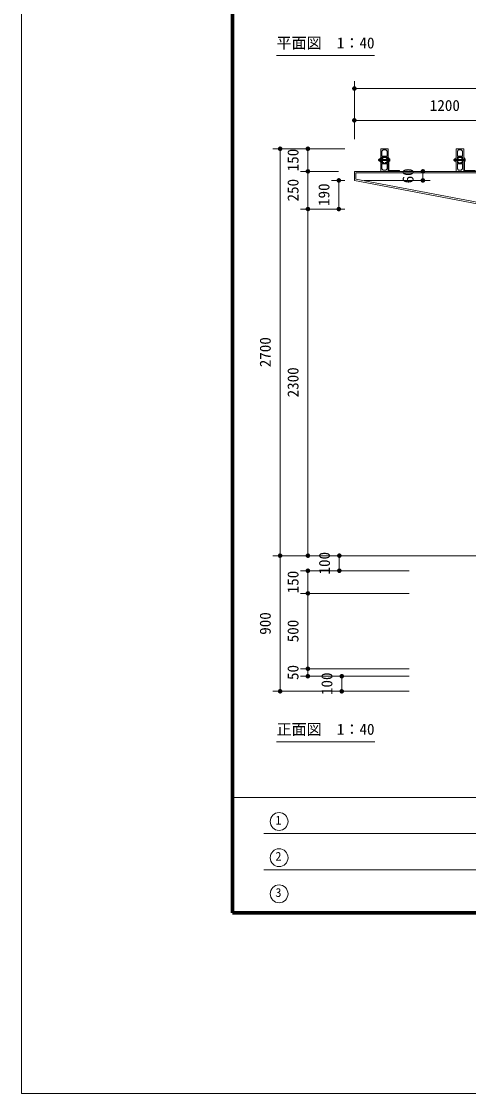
# Model space of a CAD drawing. Units: millimetres at full size, sheet at 1:40, with parts at other scales. Extents: x -800 to 17600, y -600 to 12480.
# Drawn here: x -800 to 2164, y -600 to 6513 of the extents above; entities that cross this region are included whole.
import ezdxf
from ezdxf.enums import TextEntityAlignment as Align

# ---------------------------------------------------------------- set-up
doc = ezdxf.new("R2010")
doc.units = ezdxf.units.MM
doc.header["$LTSCALE"] = 40
for name, color, linetype, lineweight in [('D-STR', 1, 'Continuous', 13), ('D-STR-DIM', 7, 'Continuous', 13), ('D-STR-TXT', 7, 'Continuous', 13), ('D-TTL', 7, 'Continuous', 70), ('D-TTL-FRAM', 7, 'Continuous', 13), ('D-TTL-TXT', 7, 'Continuous', 13), ('V-nasSTD', 5, 'Continuous', 13)]:
    doc.layers.add(name, color=color, linetype=linetype, lineweight=lineweight)
doc.styles.add('ＭＳ ゴシック', font='')
doc.styles.get('ＭＳ ゴシック').set_extended_font_data('MS Gothic')

# ---------------------------------------------------------------- blocks, each defined once
blk = doc.blocks.new('filled_dot')
at = {"color": 0, "linetype": 'Continuous', "lineweight": -2, "const_width": 1.25}
blk.add_lwpolyline([(-0.625, 0, 1), (0.625, 0, 1)], format="xyb", close=True, dxfattribs=at)

msp = doc.modelspace()

# ---------------------------------------------------------------- linework, layer by layer
at = {"layer": 'D-STR'}
for p, q in [((1566.4, 5596.8), (1588.4, 5596.8)), ((1566.4, 5590.96), (1588.4, 5590.96)), ((1567.48, 5597.88), (1567.48, 5589.88)), ((1577.32, 5597.63), (1571.68, 5597.63)), ((1571.68, 5590.13), (1577.32, 5590.13)), ((1577.9, 5601.88), (1579.9, 5601.88)), ((1577.9, 5585.88), (1577.9, 5601.88)), ((1579.9, 5585.88), (1577.9, 5585.88)), ((1579.9, 5601.88), (1579.9, 5585.88)), ((1588.4, 5597.88), (1588.4, 5589.88)), ((1588.4, 5596.8), (1592.15, 5597.88)), ((1588.4, 5590.96), (1592.15, 5589.88)), ((1599.25, 5611.3), (1592.45, 5604.5)), ((1592.45, 5604.5), (1592.45, 5576.45)), ((1592.45, 5576.45), (1602.45, 5576.45)), ((1614.55, 5611.3), (1599.25, 5611.3)), ((1611.35, 5576.45), (1621.35, 5576.45)), ((1621.35, 5604.5), (1614.55, 5611.3)), ((1621.35, 5576.45), (1621.35, 5604.5)), ((1641.21, 5597.63), (1636.4, 5597.63)), ((1636.4, 5590.13), (1641.21, 5590.13)), ((2066.4, 5596.8), (2088.4, 5596.8)), ((2066.4, 5590.96), (2088.4, 5590.96)), ((2067.48, 5597.88), (2067.48, 5589.88)), ((2077.32, 5597.63), (2071.68, 5597.63)), ((2071.68, 5590.13), (2077.32, 5590.13)), ((2088.4, 5597.88), (2088.4, 5589.88)), ((2088.4, 5596.8), (2092.15, 5597.88)), ((2088.4, 5590.96), (2092.15, 5589.88)), ((2099.25, 5611.3), (2092.45, 5604.5)), ((2092.45, 5604.5), (2092.45, 5576.45)), ((2092.45, 5576.45), (2102.45, 5576.45)), ((2114.55, 5611.3), (2099.25, 5611.3)), ((2111.35, 5576.45), (2121.35, 5576.45)), ((2121.35, 5604.5), (2114.55, 5611.3)), ((2121.35, 5576.45), (2121.35, 5604.5)), ((2141.21, 5597.63), (2136.4, 5597.63)), ((2136.4, 5590.13), (2141.21, 5590.13)), ((8106.9, 2968.88), (1106.9, 2968.88))]:
    msp.add_line(p, q, dxfattribs=at)
for points in [[(1581.9, 5518.88), (1581.9, 5668.88), (1631.9, 5668.88), (1631.9, 5518.88)], [(1597.9, 5660.88), (1589.9, 5652.88), (1589.9, 5619.88), (1623.9, 5619.88), (1623.9, 5652.88), (1615.9, 5660.88)], [(2081.9, 5518.88), (2081.9, 5668.88), (2131.9, 5668.88), (2131.9, 5518.88)], [(2097.9, 5660.88), (2089.9, 5652.88), (2089.9, 5619.88), (2123.9, 5619.88), (2123.9, 5652.88), (2115.9, 5660.88)], [(1571.68, 5586.37), (1571.1, 5587.38), (1571.1, 5600.38), (1571.68, 5601.38), (1577.32, 5601.38), (1577.9, 5600.38), (1577.9, 5587.38), (1577.32, 5586.37)], [(1579.9, 5608.88), (1581.9, 5608.88), (1581.9, 5578.88), (1579.9, 5578.88)], [(1589.9, 5573.88), (1589.9, 5613.88), (1623.9, 5613.88), (1623.9, 5573.88)], [(1597.9, 5526.88), (1589.9, 5534.88), (1589.9, 5567.88), (1623.9, 5567.88), (1623.9, 5534.88), (1615.9, 5526.88)], [(1636.4, 5608.88), (1631.9, 5608.88), (1631.9, 5518.88), (1706.9, 5518.88), (1706.9, 5523.38), (1636.4, 5523.38)], [(1636.4, 5601.38), (1641.21, 5601.38), (1641.79, 5600.38), (1641.79, 5587.38), (1641.21, 5586.37), (1636.4, 5586.37)], [(2071.68, 5586.37), (2071.1, 5587.38), (2071.1, 5600.38), (2071.68, 5601.38), (2077.32, 5601.38), (2077.9, 5600.38), (2077.9, 5587.38), (2077.32, 5586.37)], [(2077.9, 5601.88), (2079.9, 5601.88), (2079.9, 5585.88), (2077.9, 5585.88)], [(2079.9, 5608.88), (2081.9, 5608.88), (2081.9, 5578.88), (2079.9, 5578.88)], [(2089.9, 5573.88), (2089.9, 5613.88), (2123.9, 5613.88), (2123.9, 5573.88)], [(2097.9, 5526.88), (2089.9, 5534.88), (2089.9, 5567.88), (2123.9, 5567.88), (2123.9, 5534.88), (2115.9, 5526.88)], [(2136.4, 5608.88), (2131.9, 5608.88), (2131.9, 5518.88), (2206.9, 5518.88), (2206.9, 5523.38), (2136.4, 5523.38)], [(2136.4, 5601.38), (2141.21, 5601.38), (2141.79, 5600.38), (2141.79, 5587.38), (2141.21, 5586.37), (2136.4, 5586.37)], [(1406.9, 5518.88), (1406.9, 5458.88), (2406.9, 5268.88), (6806.9, 5268.88), (7806.9, 5458.88), (7806.9, 5518.88)], [(1415.9, 5509.88), (1415.9, 5466.33), (2407.74, 5277.88), (6806.05, 5277.88), (7797.9, 5466.33), (7797.9, 5509.88)]]:
    msp.add_lwpolyline(points, close=True, dxfattribs=at)
for points in [[(1636.4, 5597.88), (1567.48, 5597.88), (1566.4, 5596.8), (1566.4, 5590.96), (1567.48, 5589.88), (1636.4, 5589.88)], [(2136.4, 5597.88), (2067.48, 5597.88), (2066.4, 5596.8), (2066.4, 5590.96), (2067.48, 5589.88), (2136.4, 5589.88)]]:
    msp.add_lwpolyline(points, dxfattribs=at)
for points in [[(1571.68, 5586.37), (1571.64, 5586.53), (1571.53, 5587), (1571.5, 5587.16), (1571.46, 5587.32), (1571.36, 5587.79), (1571.33, 5587.95), (1571.3, 5588.11), (1571.21, 5588.59), (1571.19, 5588.75), (1571.16, 5588.9), (1571.1, 5589.38), (1571.08, 5589.54), (1571.06, 5589.77), (1571.03, 5590.44), (1571.02, 5590.67), (1571.01, 5590.89), (1571.01, 5591.57), (1571.02, 5591.8), (1571.02, 5592.03), (1571.03, 5592.71), (1571.04, 5592.93), (1571.04, 5593.16), (1571.04, 5593.84), (1571.04, 5594.07), (1571.03, 5594.34), (1571, 5595.16), (1570.98, 5595.43), (1570.96, 5595.7), (1570.89, 5596.52), (1570.86, 5596.79), (1570.83, 5597.06), (1570.73, 5597.88), (1570.7, 5598.15), (1570.67, 5598.42), (1570.56, 5599.24), (1570.52, 5599.51)], [(1577.32, 5586.37), (1577.35, 5586.53), (1577.46, 5587), (1577.5, 5587.16), (1577.53, 5587.32), (1577.63, 5587.79), (1577.66, 5587.95), (1577.69, 5588.11), (1577.78, 5588.59), (1577.81, 5588.75), (1577.83, 5588.9), (1577.89, 5589.38), (1577.91, 5589.54), (1577.93, 5589.77), (1577.97, 5590.44), (1577.97, 5590.67), (1577.98, 5590.89), (1577.98, 5591.57), (1577.98, 5591.8), (1577.98, 5592.03), (1577.96, 5592.71), (1577.96, 5592.93), (1577.95, 5593.16), (1577.95, 5593.84), (1577.95, 5594.07), (1577.96, 5594.34), (1577.99, 5595.16), (1578.01, 5595.43), (1578.03, 5595.7), (1578.1, 5596.52), (1578.13, 5596.79), (1578.16, 5597.06), (1578.26, 5597.88), (1578.29, 5598.15), (1578.33, 5598.42), (1578.44, 5599.24), (1578.47, 5599.51)], [(1641.21, 5601.38), (1641.24, 5601.23), (1641.35, 5600.75), (1641.39, 5600.59), (1641.42, 5600.44), (1641.52, 5599.96), (1641.55, 5599.8), (1641.58, 5599.65), (1641.67, 5599.17), (1641.7, 5599.01), (1641.72, 5598.85), (1641.78, 5598.37), (1641.8, 5598.21), (1641.82, 5597.99), (1641.86, 5597.32), (1641.86, 5597.09), (1641.87, 5596.86), (1641.87, 5596.18), (1641.87, 5595.96), (1641.87, 5595.73), (1641.85, 5595.05), (1641.85, 5594.82), (1641.84, 5594.6), (1641.84, 5593.92), (1641.84, 5593.69), (1641.85, 5593.42), (1641.88, 5592.6), (1641.9, 5592.33), (1641.92, 5592.05), (1641.99, 5591.24), (1642.02, 5590.96), (1642.05, 5590.69), (1642.15, 5589.88), (1642.18, 5589.61), (1642.22, 5589.33), (1642.33, 5588.52), (1642.36, 5588.25)], [(2071.68, 5586.37), (2071.64, 5586.53), (2071.53, 5587), (2071.5, 5587.16), (2071.46, 5587.32), (2071.36, 5587.79), (2071.33, 5587.95), (2071.3, 5588.11), (2071.21, 5588.59), (2071.19, 5588.75), (2071.16, 5588.9), (2071.1, 5589.38), (2071.08, 5589.54), (2071.06, 5589.77), (2071.03, 5590.44), (2071.02, 5590.67), (2071.01, 5590.89), (2071.01, 5591.57), (2071.02, 5591.8), (2071.02, 5592.03), (2071.03, 5592.71), (2071.04, 5592.93), (2071.04, 5593.16), (2071.04, 5593.84), (2071.04, 5594.07), (2071.03, 5594.34), (2071, 5595.16), (2070.98, 5595.43), (2070.96, 5595.7), (2070.89, 5596.52), (2070.86, 5596.79), (2070.83, 5597.06), (2070.73, 5597.88), (2070.7, 5598.15), (2070.67, 5598.42), (2070.56, 5599.24), (2070.52, 5599.51)], [(2077.32, 5586.37), (2077.35, 5586.53), (2077.46, 5587), (2077.5, 5587.16), (2077.53, 5587.32), (2077.63, 5587.79), (2077.66, 5587.95), (2077.69, 5588.11), (2077.78, 5588.59), (2077.81, 5588.75), (2077.83, 5588.9), (2077.89, 5589.38), (2077.91, 5589.54), (2077.93, 5589.77), (2077.97, 5590.44), (2077.97, 5590.67), (2077.98, 5590.89), (2077.98, 5591.57), (2077.98, 5591.8), (2077.98, 5592.03), (2077.96, 5592.71), (2077.96, 5592.93), (2077.95, 5593.16), (2077.95, 5593.84), (2077.95, 5594.07), (2077.96, 5594.34), (2077.99, 5595.16), (2078.01, 5595.43), (2078.03, 5595.7), (2078.1, 5596.52), (2078.13, 5596.79), (2078.16, 5597.06), (2078.26, 5597.88), (2078.29, 5598.15), (2078.33, 5598.42), (2078.44, 5599.24), (2078.47, 5599.51)], [(2141.21, 5601.38), (2141.24, 5601.23), (2141.35, 5600.75), (2141.39, 5600.59), (2141.42, 5600.44), (2141.52, 5599.96), (2141.55, 5599.8), (2141.58, 5599.65), (2141.67, 5599.17), (2141.7, 5599.01), (2141.72, 5598.85), (2141.78, 5598.37), (2141.8, 5598.21), (2141.82, 5597.99), (2141.86, 5597.32), (2141.86, 5597.09), (2141.87, 5596.86), (2141.87, 5596.18), (2141.87, 5595.96), (2141.87, 5595.73), (2141.85, 5595.05), (2141.85, 5594.82), (2141.84, 5594.6), (2141.84, 5593.92), (2141.84, 5593.69), (2141.85, 5593.42), (2141.88, 5592.6), (2141.9, 5592.33), (2141.92, 5592.05), (2141.99, 5591.24), (2142.02, 5590.96), (2142.05, 5590.69), (2142.15, 5589.88), (2142.18, 5589.61), (2142.22, 5589.33), (2142.33, 5588.52), (2142.36, 5588.25)]]:
    msp.add_open_spline(points, degree=3, knots=[0, 0, 0, 0, 1, 1, 1, 2, 2, 2, 3, 3, 3, 4, 4, 4, 5, 5, 5, 6, 6, 6, 7, 7, 7, 8, 8, 8, 9, 9, 9, 10, 10, 10, 11, 11, 11, 12, 12, 12, 12], dxfattribs=at)
at = {"layer": 'D-STR-DIM'}
for p, q in [((1406.9, 5772.88), (1406.9, 6116.37)), ((7806.9, 6068.37), (1406.9, 6068.37)), ((1406.9, 5732.88), (1406.9, 5905.29)), ((1406.9, 5857.29), (2606.9, 5857.29)), ((1302.9, 5668.88), (866.86, 5668.88)), ((914.86, 5668.88), (914.86, 2968.88)), ((1342.9, 5668.88), (1050.86, 5668.88)), ((1098.86, 5518.88), (1098.86, 5668.88)), ((1302.9, 5518.88), (1050.86, 5518.88)), ((1302.9, 5518.88), (1050.86, 5518.88)), ((1098.86, 5268.88), (1098.86, 5518.88)), ((1470.9, 5518.88), (1909.17, 5518.88)), ((1861.17, 5458.88), (1861.17, 5518.88)), ((1342.9, 5458.88), (1255.86, 5458.88)), ((1303.86, 5268.88), (1303.86, 5458.88)), ((1470.9, 5458.88), (1909.17, 5458.88)), ((1302.9, 5268.88), (1050.86, 5268.88)), ((1302.9, 5268.88), (1050.86, 5268.88)), ((1098.86, 2968.88), (1098.86, 5268.88)), ((1342.9, 5268.88), (1255.86, 5268.88)), ((1171.88, 2968.88), (866.86, 2968.88)), ((1156.88, 2968.88), (866.86, 2968.88)), ((914.86, 2068.88), (914.86, 2968.88)), ((1342.9, 2968.88), (1050.86, 2968.88)), ((1342.9, 2968.88), (1259.22, 2968.88)), ((1307.22, 2868.88), (1307.22, 2968.88)), ((1769.86, 2868.88), (1050.86, 2868.88)), ((1098.86, 2718.88), (1098.86, 2868.88)), ((1769.86, 2868.88), (1259.22, 2868.88)), ((1769.86, 2718.88), (1050.86, 2718.88)), ((1769.86, 2718.88), (1050.86, 2718.88)), ((1098.86, 2218.88), (1098.86, 2718.88)), ((1769.86, 2218.88), (1050.86, 2218.88)), ((1769.86, 2218.88), (1050.86, 2218.88)), ((1098.86, 2168.88), (1098.86, 2218.88)), ((1769.86, 2168.88), (1050.86, 2168.88)), ((1769.86, 2168.88), (1275.42, 2168.88)), ((1323.42, 2068.88), (1323.42, 2168.88)), ((1769.86, 2068.88), (866.86, 2068.88)), ((1769.86, 2068.88), (1275.42, 2068.88))]:
    msp.add_line(p, q, dxfattribs=at)
at = {"layer": 'D-STR-TXT'}
for p, q in [((890.86, 6287.41), (1540.86, 6287.41)), ((890.86, 1733.66), (1543.05, 1733.66))]:
    msp.add_line(p, q, dxfattribs=at)
at = {"layer": 'D-TTL'}
msp.add_lwpolyline([(600, 600), (600, 11280), (16200, 11280), (16200, 600)], close=True, dxfattribs=at)
at = {"layer": 'D-TTL-FRAM'}
for p, q in [((600, 1364.88), (16200, 1364.88)), ((4518.45, 1124.88), (806.8, 1124.88)), ((4518.45, 884.88), (806.8, 884.88))]:
    msp.add_line(p, q, dxfattribs=at)
at = {"layer": 'D-TTL-TXT'}
for centre in [(907.97, 1205.06), (907.97, 965.06), (907.97, 725.06)]:
    msp.add_circle(centre, 59.22, dxfattribs=at)
at = {"layer": 'V-nasSTD'}
msp.add_lwpolyline([(-800, -600), (-800, 12480), (17600, 12480), (17600, -600)], close=True, dxfattribs=at)

# ---------------------------------------------------------------- block references
at = {"layer": 'D-STR-DIM', "xscale": 12, "yscale": 12}
for p in [(1406.9, 6068.37), (1406.9, 5857.29)]:
    msp.add_blockref('filled_dot', p, dxfattribs=at)
for p, rotation in [((914.86, 5668.88), 270), ((1098.86, 5668.88), 270), ((1098.86, 5518.88), 90), ((1098.86, 5518.88), 270), ((1861.17, 5518.88), 270), ((1303.86, 5458.88), 270), ((1861.17, 5458.88), 90), ((1098.86, 5268.88), 90), ((1098.86, 5268.88), 270), ((1303.86, 5268.88), 90), ((914.86, 2968.88), 270), ((914.86, 2968.88), 90), ((1098.86, 2968.88), 90), ((1307.22, 2968.88), 270), ((1098.86, 2868.88), 270), ((1307.22, 2868.88), 90), ((1098.86, 2718.88), 90), ((1098.86, 2718.88), 270), ((1098.86, 2218.88), 90), ((1098.86, 2218.88), 270), ((1098.86, 2168.88), 90), ((1323.42, 2168.88), 270), ((914.86, 2068.88), 90), ((1323.42, 2068.88), 90)]:
    msp.add_blockref('filled_dot', p, dxfattribs=dict(at, rotation=rotation))

# ---------------------------------------------------------------- texts
at = {"layer": 'D-STR-DIM', "style": 'ＭＳ ゴシック'}
msp.add_text('1200', height=73.31, dxfattribs=at).set_placement((2006.9, 5992.8), align=Align.TOP_CENTER)
for s, p in [('150', (963.35, 5593.88)), ('60', (1725.66, 5488.88)), ('250', (963.35, 5393.88)), ('190', (1168.35, 5363.88)), ('2700', (779.35, 4318.88)), ('2300', (963.35, 4118.88)), ('100', (1171.71, 2918.88)), ('150', (963.35, 2793.88)), ('900', (779.35, 2518.88)), ('500', (963.35, 2468.88)), ('50', (963.35, 2193.88)), ('100', (1187.91, 2118.88))]:
    msp.add_text(s, height=73.31, rotation=90, dxfattribs=at).set_placement(p, align=Align.TOP_CENTER)
at = {"layer": 'D-STR-TXT', "style": 'ＭＳ ゴシック'}
for s, p in [('平面図\u30001：40', (890.86, 6407.41)), ('正面図\u30001：40', (890.86, 1853.66))]:
    msp.add_text(s, height=73.31, dxfattribs=at).set_placement(p, align=Align.TOP_LEFT)
at = {"layer": 'D-TTL-TXT', "style": 'ＭＳ ゴシック'}
for s, p in [('1', (883.53, 1167.04)), ('2', (883.53, 927.04)), ('3', (883.53, 687.04))]:
    msp.add_text(s, height=58.65, dxfattribs=at).set_placement(p, align=Align.BOTTOM_LEFT)

doc.saveas('drawing.dxf')
